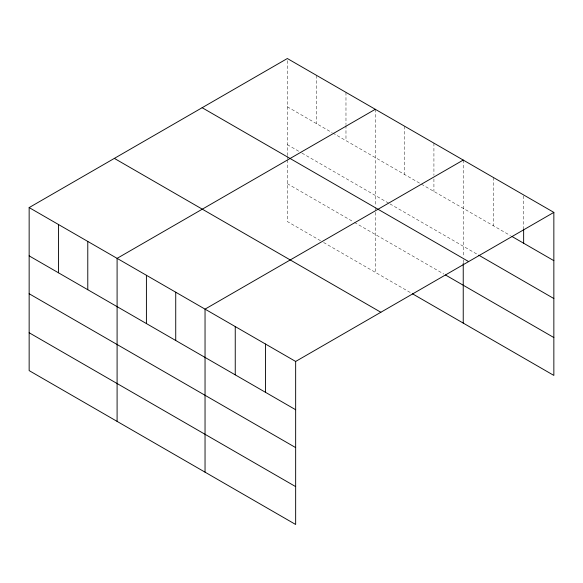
<?xml version="1.0" encoding="UTF-8"?>
<svg xmlns="http://www.w3.org/2000/svg" width="583" height="583" viewBox="0 0 583 583"><rect width="100%" height="100%" fill="white"/><g stroke="black" fill="none" stroke-linecap="round" stroke-linejoin="round"><path stroke-width="0.44" stroke-dasharray="2.92 2.19" d="M287.346 155.552L287.346 58.519M287.346 106.798L332.091 132.632M332.864 133.077L510.482 235.627M287.346 144.664L301.229 152.688M302.001 153.132L389.174 203.46M389.947 203.904L477.951 254.713M287.346 183.681L353.692 221.985M354.464 222.429L443.955 274.097M320.519 240.699L287.346 221.547L287.346 160.092M323.601 242.477L410.782 292.812M523.643 195.844L523.643 228.922M493.444 177.509L493.444 225.789M463.237 160.07L463.237 256.199M463.237 259.829L463.237 263.458M433.92 143.148L433.92 175.33M433.92 178.908L433.92 191.428M404.609 126.219L404.609 174.499M375.292 109.298L375.292 206.331M375.292 207.235L375.292 272.319M345.974 92.369L345.974 124.558M345.974 125.454L345.974 140.649M316.664 75.447L316.664 123.727M287.346 156.463L287.346 159.181"/><path stroke-width="0.87" d="M295.654 447.598L295.654 361.453L29.15 207.584L29.15 370.613L295.654 524.481L295.654 447.598L29.15 293.737M412.319 293.701L553.85 375.416L553.85 212.387L287.346 58.519L29.15 207.584M375.292 109.298L117.096 258.364L117.096 421.392M463.237 160.07L205.041 309.136L205.041 472.164M295.654 361.453L553.85 212.387M512.027 236.523L553.85 260.667M478.73 255.157L553.85 298.532M202.141 107.709L468.645 261.578M445.492 274.987L553.85 337.542M114.355 158.394L380.859 312.262M29.15 255.871L295.654 409.732M29.15 332.747L295.654 486.616M523.643 229.819L523.643 243.228M463.237 263.458L463.237 323.099M265.454 344.014L265.454 392.293M235.248 326.575L235.248 374.854M175.731 292.214L175.731 340.494M146.413 275.285L146.413 323.572M87.778 241.435L87.778 289.722M58.468 224.513L58.468 272.793"/></g></svg>
